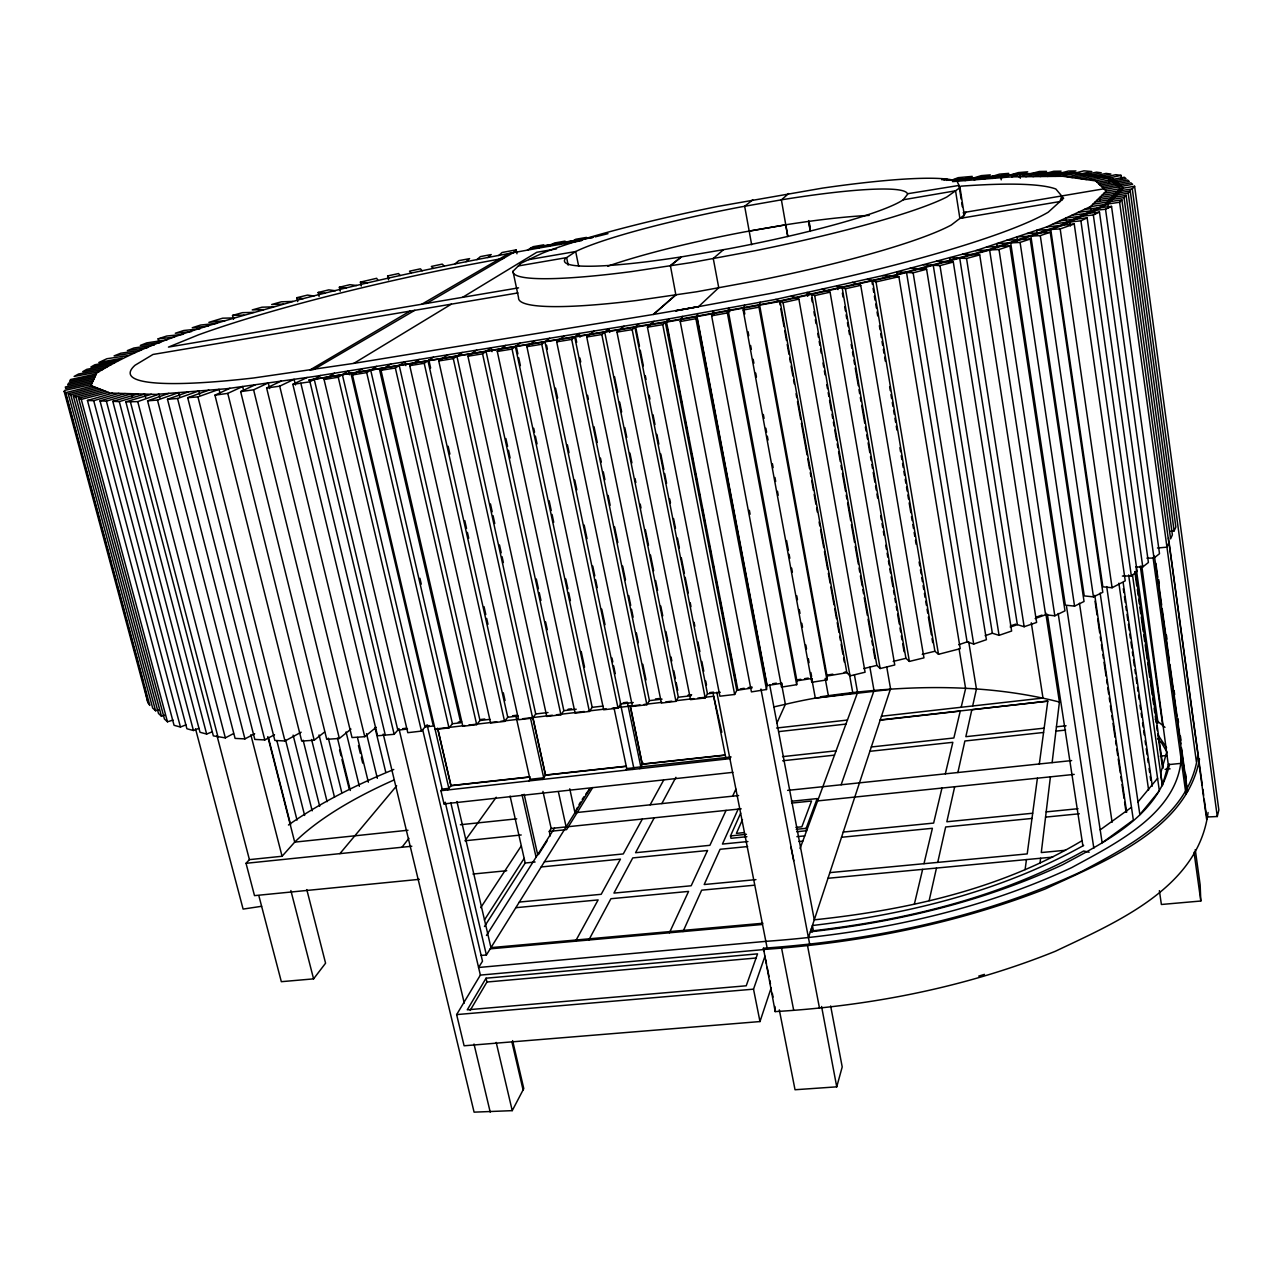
<?xml version="1.0" encoding="UTF-8"?>
<svg xmlns="http://www.w3.org/2000/svg" width="1283" height="1283" viewBox="0 0 1283 1283"><rect width="100%" height="100%" fill="white"/><g stroke="black" fill="none" stroke-linecap="round" stroke-linejoin="round"><path stroke-width="1.5" d="M744.541 305.081L743.162 310.069L811.802 682.283L826.958 679.878L827.054 676.045L759.552 304.696M811.802 682.283L811.979 678.45L796.919 680.84L796.679 684.689L781.572 687.095L711.632 315.81L713.428 310.759L714.15 314.608M781.572 687.095L781.892 683.23L766.897 685.619L766.496 689.5L751.437 691.89L680.231 321.536L682.444 316.42M1040.016 863.138L1040.593 858.247M1050.408 776.856L1041.283 852.553L1065.596 850.26M1052.124 762.631L1059.421 702.042L1045.757 612.937M1025.101 869.601L1026.448 859.578M1037.402 778.204L1027.218 853.901L829.876 872.616M1039.326 763.978L1047.794 701.127L880.25 719.891M91.414 384.547L64.695 390.385L64.15 391.411L65.674 392.678L149.806 705.409L147.898 702.587L144.033 685.266M1208.057 812.524C1198.482 888.077 1115.665 922.509 1055.364 951.264C966.275 987.22 870.916 1005.904 775.189 1011.597L763.433 948.233C872.953 940.503 982.57 917.826 1082.403 871.093C1130.115 845.609 1190.704 814.4 1197.905 754.42L1169.118 543.992M957.872 772.526L964.88 740.997L1043.56 732.465M972.674 705.971L976.443 689.003L968.745 641.917M929.149 900.65L936.462 868.062M937.729 862.384L945.667 826.974L1031.981 818.442M954.68 786.752L946.838 821.761L1032.687 813.23M1199.509 758.927C1186.775 830.149 1103.139 861.775 1045.437 888.894C955.29 924.129 859.353 942.941 762.952 949.516M826.958 679.878L758.975 307.182L760.129 302.243M914.394 904.018L922.637 869.361M923.985 863.684L932.404 828.289L841.52 837.27M941.963 788.067L933.639 823.077L843.252 832.058M945.346 773.841L952.836 742.312L869.89 751.309M961.175 707.27L965.618 688.522L959.107 649.038M1181.306 749.08C1184.401 810.375 1117.381 842.594 1071.674 867.613C975.898 912.277 870.82 933.848 765.839 941.353L478.591 967.494L482.504 961.208L445.249 802.26L444.014 803.896L440.919 790.697L442.17 789.077L448.858 788.339L451.023 785.549L529.911 776.873M1206.645 817.014L1217.278 816.517L1218.85 810.006L1134.605 186.26L1106.219 191.055L1090.438 206.627L1046.575 226.963L975.689 250.65L882.592 275.637L775.766 299.388L669.197 318.826L315.073 376.368L226.754 388.717L155.981 394.41L110.226 393.095L90.933 385.558L96.77 373C158.467 335.2 230.651 320.028 299.276 299.629C392.213 275.508 486.417 256.6 581.119 240.803L586.491 237.403L575.778 239.263L570.31 242.679M1169.535 764.107C1158.693 815.747 1105.032 841.856 1062.725 864.71C983.339 901.66 897.106 922.012 810.343 931.795M1132.456 574.688L1162.366 785.533L1168.284 764.7L1141.79 566.076M1166.648 752.496L1160.698 773.088L1162.366 785.533M796.679 684.689L727.381 312.94L728.969 307.92L729.69 311.785M808.418 937.616L890.546 688.698L886.778 667.192M422.7 729.754L480.371 975.096L456.636 1014.596L464.109 1045.789L759.985 1021.557L771.211 987.718M775.189 1011.597L774.916 1006.481M759.985 1021.557L753.522 989.161L764.989 956.156M841.135 784.779L874.028 690.607L869.89 667.192M796.663 831.721L806.622 830.726L806.173 828.337L817.175 798.587L791.386 801.266M800.063 848.528L857.573 692.515L854.446 674.986M766.496 689.5L695.915 318.681L697.92 313.597M742.472 819.645L736.41 833.373L744.348 832.587M746.914 836.708L730.989 838.296L730.508 835.923L740.644 813.181M1170.433 531.274L1174.121 530.921L1175.853 527.024L1130.259 191.039L1101.872 195.353M683.005 931.586L701.657 890.177L754.452 885.206M738.158 809.124L722.425 844.07L747.893 841.536M776.905 723.115L785.372 704.319L781.331 682.829M669.421 932.789L688.57 891.412L610.916 898.725L588.817 940.006M726.066 810.375L709.9 845.321L635.55 852.714L654.234 817.8M732.641 796.166L735.897 789.141M724.975 759.199L725.761 757.579L712.979 692.788M654.073 321.295L647.434 327.165L719.907 696.204L734.662 694.472L736.795 690.366L665.348 322.322M383.248 734.084L474.085 1112.153L512.238 1110.645L523.785 1088.593L512.607 1040.593M661.836 803.591L675.9 777.306M575.538 941.193L598.103 899.928L515.83 907.69M642.366 819.019L623.281 853.933L544.425 861.759M650.144 804.826L663.568 780.289M623.971 326.187L616.963 332.089L690.543 699.636L705.201 697.92L707.462 693.814L634.925 327.261M639.832 768.645L643.104 762.984M962.603 217.95L965.923 212.16M632.808 769.415L633.85 767.651L731.118 756.986M725.007 755.238L642.27 764.267L630.274 705.554M594.093 331.03L586.732 336.996L661.403 703.036L675.949 701.336L678.354 697.23L604.726 332.153M625.799 770.201L626.745 768.581L614.076 708.248M470.171 1010.395L486.931 982.024L486.049 978.207L757.547 953.862L746.225 985.793L467.269 1009.817L486.049 978.207M564.424 335.857L556.694 341.855L632.439 706.42L646.889 704.736L649.423 700.63L574.736 337.012M592.682 787.57L566.589 829.62L549.284 831.416L550.279 835.907M481.157 955.45L486.385 954.985L589.555 789.27M538.491 854.542L547.055 840.99M486.449 935.467L554.513 828.112M549.284 831.416L551.161 828.449L542.95 791.386M484.477 926.518L525.196 863.01L510.073 796.021M484.413 919.991L524.154 858.407M534.979 340.637L526.896 346.683L603.684 709.788L618.037 708.104L620.715 703.998L544.954 341.839M480.724 907.674L521.299 845.866M542.629 779.423L545.612 775.012L626.361 766.143M505.727 345.4L497.291 351.478L575.121 713.123L589.378 711.456L592.185 707.35L515.397 346.635M528.917 780.93L530.023 779.326L515.894 715.914M476.683 350.115L467.91 356.225L546.766 716.443L560.928 714.791L563.846 710.67L486.049 351.398M496.248 797.24L464.975 840.766L521.219 834.976M447.847 354.798L438.738 360.956L518.589 719.731L532.653 718.095L535.717 713.973L548.001 712.53M258.845 895.678L281.33 981.687L313.581 978.865L325.577 963.196L306.797 889.584M447.623 789.943L448.858 788.339L352.44 374.925L362.528 368.654M419.204 359.448L409.758 365.639L490.603 723.003L504.572 721.383L507.763 717.245L518.22 716.026M401.964 847.245L408.908 838.328M517.947 292.925L153.03 354.445L135.036 365.254A313.886 37.367 -11.9 0 0 253.569 377.988L353.803 363.378L653.384 314.447L675.836 294.801L670.416 265.725L681.481 256.873L728.76 248.758A174.713 19.389 -11.1 0 0 903.248 199.779L907.546 194.31M589.907 788.82L587.822 791.451A417.52 147.737 -8.6 0 0 585.834 794.097M390.77 364.067L381.003 370.306L462.826 726.258L476.699 724.638L480.002 720.517L489.898 719.346M1138.005 801.923L1157.571 778.3M435.21 729.482L448.986 727.878L452.434 723.74L460.773 722.762L379.335 368.702M339.899 853.644L396.672 785.789M334.494 373.209L324.07 379.511L407.802 732.689L421.482 731.085L425.042 726.964L433.333 725.986L350.933 373.305M1104.054 193.188L1132.296 188.906L1134.605 186.26M307.134 377.475L292.845 384.355L377.555 735.784L394.154 734.293L397.826 730.155L407.529 729.017M419.349 879.336L254.499 895.63L246.031 863.299L249.415 859.642L282.068 856.258L294.705 842.129A289.557 100.17 -12.8 0 1 393.576 780.176M1090.999 210.556L1090.438 206.627L1119.61 202.249L1121.887 199.859L1168.813 542.853L1166.905 547.151L1157.474 548.017M1124.02 197.614L1126.121 195.401L1172.373 534.851L1170.593 538.844L1124.02 197.614L1095.169 201.96M1100.189 201.367L1099.659 197.534L1128.206 193.204L1130.259 191.039M512.975 271.306L521.09 263.175L542.709 253.04A228.085 25.371 -11 0 1 717.967 206.387L822.547 188.104A228.085 25.371 -11 0 1 957.15 181.384L960.005 187.623L964.287 215.031L951.312 225.006A227.348 27.905 -11 0 1 760.723 279.999L696.765 291.754L636.929 300.463A227.348 27.905 -11 0 1 518.557 297.704L512.975 271.306A228.085 25.371 -11 0 0 631.236 271.627L691.232 262.582L755.398 250.666A228.085 25.371 -11 0 0 946.886 196.973L960.005 187.623M513.008 252.847L516.135 249.864L516.969 253.777M676.013 294.769L653.384 314.447L698.594 306.621L718.737 287.713L713.268 258.492L723.532 249.656M498.766 255.525L502.054 252.51L516.135 249.864M647.434 327.165L662.75 324.679L669.197 318.826M487.845 257.578L491.229 254.563L480.403 256.6L476.923 259.631M616.963 332.089L632.166 329.635L638.998 323.733M788.692 193.525L781.395 199.827L740.147 207.076A174.713 19.389 -11.1 0 0 575.682 251.532L528.644 259.631M466.018 261.684L469.61 258.637L458.817 260.657L455.144 263.737M586.732 336.996L601.823 334.542L609.008 328.608L609.778 332.425M281.137 381.115L266.623 387.995L352.023 737.565L364.757 736.683L376.16 727.301M670.255 265.741L681.241 256.905M255.413 384.708L240.659 391.604L326.748 739.329L339.353 738.447L350.965 729.097M752.752 199.811L744.669 206.274L751.662 244.732M556.694 341.855L571.689 339.418L579.242 333.452L580.012 337.237M1122.384 576.051L1131.349 575.987L1137.091 571.448L1087.15 217.885L1059.678 220.884M1135.647 567.006L1142.784 566.942L1148.413 562.483L1099.467 212.08L1072.171 215.095M1146.906 558.153L1153.994 558.073L1159.511 553.695L1111.543 206.387L1084.408 209.418M229.93 388.284L214.951 395.164L301.713 741.077L314.207 740.211L324.535 732.048M526.896 346.683L541.763 344.277L549.669 338.247M497.291 351.478L512.061 349.072L520.321 343.026M1100.205 829.86L1131.478 807.296M467.91 356.225L482.568 353.851L491.181 347.757L492.031 351.67M438.738 360.956L453.3 358.599L462.233 352.456M409.758 365.639L424.224 363.297L433.51 357.123M1082.178 840.606C1001.446 889.119 907.097 910.048 814.288 919.831L769.688 684.865M1089.155 852.217L1083.67 850.998C1000.884 897.218 906.985 919.815 813.406 930.752L812.412 925.508C906.039 914.538 999.986 891.958 1082.884 845.85L1083.67 845.337M381.003 370.306L395.356 367.98L404.963 361.758L405.845 365.623M595.136 236.89L607.998 233.666M352.44 374.925L366.697 372.615L376.625 366.377M559.532 244.556L565.081 241.124L554.432 242.984L548.771 246.416M324.07 379.511L338.231 377.218L348.479 370.947L349.377 374.78M353.803 363.378L451.359 304.151M462.618 297.319L536.807 252.27L556.533 248.854M538.058 248.277L543.8 244.828L533.183 246.673L527.361 250.137M292.845 384.355L309.957 381.805L320.542 375.486M409.967 311.127L310.021 369.937L313.758 369.488L414.81 310.31M426.598 303.413L512.863 252.895L508.421 253.745L421.818 304.215M208.84 390.16L187.703 397.698L274.851 740.451L284.986 740.981L301.152 732.208M188.649 391.78L167.496 399.286L254.82 739.425L264.795 739.938L274.53 734.71M168.779 393.384L147.577 400.841L235.094 738.399L244.925 738.896L254.676 733.732M151.33 394.282L125.846 401.82L213.347 735.865L225.343 737.885L233.474 733.603M1050.745 229.465L1102.851 586.812L1112.088 587.742L1125.239 580.83L1074.24 223.964L1046.575 226.963M1035.14 618.566L1045.613 614.749L1054.818 615.808L1064.986 610.836L1009.881 245.871L986.547 247.026M1010.699 242.904L1065.339 605.127L1074.561 606.137L1084.039 601.486L1030.233 239.023L1006.866 240.226M1030.89 236.136L1084.247 595.905L1093.453 596.868L1102.803 592.297L1050.264 232.271L1026.881 233.538M266.623 387.995L279.71 386.167L294.112 379.303L295.475 384.996M1053.343 223.819L1080.895 220.82L1087.15 217.885M1066.494 221.799L1065.948 217.982L1093.341 214.967L1099.467 212.08M1078.313 212.24L1105.529 209.225L1111.543 206.387M240.659 391.604L253.601 389.807L268.243 382.927L269.622 388.589M214.951 395.164L227.765 393.384L242.647 386.504L243.562 390.257M138.131 393.897L112.808 401.354L200.004 732.272L206.643 734.052L212.128 731.855M125.189 393.528L100.01 400.905L186.901 728.76L193.428 730.508L198.881 728.343M952.66 179.845L958.16 177.663L972.241 176.38L956.027 181.32M112.487 393.159L87.452 400.472L174.055 725.312L180.454 727.028L185.875 724.879M944.031 180.229L946.966 179.059L941.706 179.732M187.703 397.698L197.935 396.896L219.04 389.342L219.986 393.079M167.496 399.286L177.551 398.484L198.705 390.978L199.683 394.843M147.577 400.841L157.504 400.055L178.69 392.582L179.668 396.431M1037.338 234.131L1036.76 230.234L1060.175 228.935L1074.24 223.964M125.846 401.82L137.746 401.611L158.964 394.17L159.942 397.987M1010.33 625.976L1015.671 624.147M1036.808 616.898L1042.053 615.102M958.69 644.756L967.093 641.885L973.701 644.066L986.402 639.688L926.599 269.222L910.048 268.275M985.152 635.694L992.352 633.225L999.056 635.342L1011.629 631.028L953.301 262.037L936.51 261.171M1010.234 627.098L1017.355 624.661L1024.155 626.729L1036.616 622.447L979.731 254.916L962.699 254.146M975.689 250.65L999.008 249.527L1009.881 245.871M997.34 247.555L996.747 243.61L1020.097 242.423L1030.233 239.023M1017.499 240.787L1016.906 236.874L1040.288 235.623L1050.264 232.271M159.124 342.705L158.13 338.824L166.758 336.018L182.972 334.35M952.467 181.609L1011.678 176.846L1027.699 171.826L1018.301 172.596L1002.039 177.615M105.719 391.331L78.6 398.195L164.432 718.993L167.464 721.8L172.997 720.084M100.202 389.182L73.339 395.95L158.499 713.476L161.45 716.219L165.106 715.096M983.243 179.139L999.489 174.135L1008.727 173.381L992.481 178.385M94.798 387.065L68.207 393.769L152.677 708.072L155.564 710.766L159.188 709.643M965.024 180.598L981.254 175.643L990.332 174.889L974.102 179.877M978.721 976.106L984.462 974.374M112.808 401.354L119.287 401.595L144.706 394.089L145.685 397.858M87.452 400.472L93.707 400.697L118.806 393.352M100.01 400.905L106.377 401.13L131.636 393.721L132.614 397.457M233.506 319.307L232.544 315.426L242.423 312.667L253.89 312.33M897.362 275.701L896.721 271.852L913.143 272.846L926.599 269.222M923.311 264.715L939.974 265.613L953.301 262.037M950.238 261.475L949.628 257.642L966.548 258.46L979.731 254.916M1011.678 176.846L1062.757 176.284L1083.91 170.831L1091.769 171.553L1067.28 176.926M872.6 280.752L934.906 651.251L938.498 654.314L960.229 648.685L898.87 276.695L882.592 275.637M1025.791 176.685L1046.559 171.361L1039.39 171.473L1018.702 176.765M1032.959 176.621L1053.792 171.264L1061.105 171.152L1040.192 176.541M1047.505 176.461L1068.498 171.04L1075.956 170.944L1054.883 176.38M361.309 286.013L360.411 282.1L376.657 278.299L377.956 280.368M78.6 398.195L81.262 399.35L108.526 392.438M65.674 392.678L92.135 386.023M68.207 393.769L70.757 394.859L97.492 388.108M73.339 395.95L75.954 397.072L102.945 390.257M297.736 301.601L296.822 297.704L307.503 295.09L313.934 296.02M319.082 296.373L318.168 292.476L328.785 289.862L335.376 290.744M340.268 291.177L339.353 287.264L349.906 284.682L356.674 285.516M844.166 672.372L846.09 671.907M791.403 295.908L798.892 299.115L865.095 672.212L850.02 675.884L846.86 672.693L827.054 676.045M863.732 668.587L876.85 665.396L880.154 668.539L894.764 664.979L830.085 292.171L822.178 289.06M893.209 661.403L905.926 658.307L909.374 661.419L923.952 657.858L860.733 285.355L852.425 282.34M922.236 654.346L934.906 651.251M867.516 278.988L876.016 281.939L898.87 276.695M775.766 299.388L783.047 302.644L798.892 299.115M807.697 296.309L807.007 292.444L814.705 295.587L830.085 292.171M837.991 289.573L837.318 285.708L845.417 288.755L860.733 285.355M1090.662 180.197L1115.809 174.68L1121.053 175.37L1121.599 179.331M1062.757 176.284L1095.762 180.919L1121.053 175.37M96.369 373.882L70.549 379.527L69.603 381.292L95.551 375.614M94.75 377.362L68.64 383.072L67.662 384.868L93.932 379.127M93.098 380.923L65.353 386.985L65.706 388.524L92.264 382.719M1071.85 177.567L1096.468 172.163L1101.215 172.788L1076.469 178.209M1081.152 178.866L1106.026 173.413L1110.886 174.039L1085.883 179.54M388.508 279.822L387.626 275.925L398.58 273.552L400.088 275.588M773.938 706.901L785.372 704.319A171.858 58.104 -10.1 0 1 815.298 698.112L857.573 692.515M503.706 258.252L451.103 268.147A313.886 37.367 -11.9 0 0 198.544 334.815L168.458 347.084L518.573 287.857M122.414 358.117L98.823 362.512L106.922 358.727L127.594 355.648M118.581 360.347L94.878 364.757L90.868 367.034L114.7 362.592M110.771 364.869L86.827 369.328L82.737 371.653L106.81 367.179M1097.19 182.314L1124.373 177.246L1125.977 178.626L1098.633 183.71M102.8 369.504L78.6 373.994L74.125 376.416L98.759 371.862M1100.108 185.137L1127.613 180.021L1129.248 181.432L1101.584 186.564M1103.075 188.024L1130.916 182.86L1132.6 184.303L1104.599 189.483M948.923 180.31L1021.092 174.215L1074.352 173.542L1109.073 178.225L1120.508 188.649L1104.695 204.751L1059.501 225.856L985.921 250.554L888.911 276.647L777.37 301.441L667 321.568L308.722 380.153L666.551 322.129L777.69 301.858L890.177 276.839L987.99 250.538L1062.116 225.648L1107.55 204.366L1123.363 188.168L1111.72 177.696L1076.662 172.997L1022.968 173.686L946.293 180.342M680.231 321.536L695.915 318.681M711.632 315.81L727.381 312.94M743.162 310.069L758.975 307.182M530.873 248.052L593.339 237.195M530.28 248.389L592.81 237.531M518.348 265.934L566.637 257.626L568.161 265.116M903.248 199.779L955.562 190.798L959.876 218.415L1059.999 201.543L1061.699 195.962L1062.26 199.859M749.192 231.1L785.725 224.846L787.81 236.585L781.395 199.827A174.713 19.389 -11.1 0 1 907.418 193.765L959.01 185.442L961.127 199.025M1103.893 188.809L963.244 212.609L964.287 215.031M698.594 306.621L675.644 310.823L771.083 293.358A325.834 40.19 -11 0 0 1048.227 212.208L1063.623 198.256L1055.845 189.002A325.834 40.19 -11 0 0 960.823 186.179M740.243 688.923L744.188 688.297M748.117 687.672L752.046 687.046M772.623 683.759L776.359 683.165M796.984 679.878L800.752 679.284M804.505 678.691L808.258 678.082M827.086 675.083L832.779 674.184M736.795 690.366L751.934 688.009M166.982 339.819L146.743 342.882L140.344 345.432L160.648 342.369M1097.43 199.731L1126.121 195.401M154.249 344.935L133.865 348.014L127.338 350.612L147.786 347.533M261.62 906.295L243.112 909.086L195.529 728.824M1092.875 204.222L1121.887 199.859M141.258 350.163L120.746 353.226L114.091 355.888L134.683 352.793M779.31 1009.865L795.027 1089.748L836.741 1086.845L842.209 1066.927L830.646 1005.968M402.621 728.68L406.503 728.215M425.924 725.937L429.228 725.553M458.288 722.137L461.623 721.736M480.82 719.49L484.782 719.025M512.542 715.754L516.52 715.289M568.112 709.226L571.641 708.809M623.169 702.763L626.745 702.346M655.469 698.962L659.077 698.545M688.025 695.145L691.649 694.712M709.852 692.579L713.508 692.146M563.846 710.67L576.227 709.21M592.185 707.35L602.866 706.083M620.715 703.998L633.257 702.523M649.423 700.63L662.06 699.139M678.354 697.23L691.072 695.739M707.462 693.814L720.276 692.307M435.017 729.065L464.879 725.553M468.856 725.087L496.729 721.8M500.707 721.335L518.621 719.234M522.598 718.753L552.444 715.24M556.437 714.775L584.294 711.488M588.272 711.023L606.185 708.922M612.151 708.216L640.025 704.928M644.002 704.463L661.916 702.362M665.893 701.881L671.875 701.192M675.852 700.71L693.766 698.61M697.744 698.144L713.669 696.268L721.816 732.272M820.879 696.749C899.704 685.202 981.639 682.139 1059.421 702.042M890.29 689.452L815.314 698.096L811.722 678.563M880.154 720.196L960.261 711.087L953.862 737.982L871.317 746.979M1047.794 701.127L971.824 709.756L965.842 736.683L1044.154 728.151M776.568 728.022L847.421 720.052M881.453 716.235L1042.999 698.064L1031.291 622.8M778.701 731.615L845.93 724.077M532.525 716.636L545.467 775.221L626.232 766.352M530.023 779.326L543.719 777.803L530.52 718.127M626.745 768.581L633.738 767.811L620.347 703.116M440.919 790.697L730.348 758.606M642.398 764.059L725.103 755.013M529.751 777.097L450.862 785.757L437.615 728.439M782.534 756.649L836.083 750.812M1056.438 726.803L1066.077 725.761M782.678 760.771L834.479 755.142M1055.925 731.118L1065.596 730.075M444.014 803.896L732.85 772.35M225.054 320.638L208.888 322.354L222.617 318.2L233.987 317.911M216.763 323.332L200.597 325.048L192.242 327.758L208.423 326.058M407.978 830.229L294.705 842.129L267.794 736.634M460.389 824.728L516.712 818.827M569.764 788.82L574.96 812.716L738.607 795.54M787.618 790.392L1071.642 760.578M200.004 328.801L183.806 330.485L175.322 333.243L191.536 331.559M1160.233 756.152L1167.081 755.43M791.595 803.078L811.53 801.025L801.859 826.797L795.909 827.407M551.161 828.449L741.189 808.819M1074.208 774.387L817.608 800.913L817.175 798.587M1168.268 764.668L1181.659 763.289M158.13 338.824L174.36 337.156M246.031 863.299L411.811 846.235M1165.092 769.367L1170.096 768.854M730.508 835.923L746.449 834.319M796.214 829.331L806.173 828.337M525.196 863.01L535.107 862.016M796.887 836.66L804.714 835.891M1046.19 811.882L1078.041 808.707M541.185 866.955L620.443 859.129L601.198 894.299L519.326 902.061M747.652 846.555L720.084 849.282L704.191 884.532L755.944 879.625M798.86 841.488L802.805 841.103M1045.549 817.111L1079.34 813.775M472.962 874.044L506.737 870.708M790.97 847.261L793.744 860.765M828 878.278L1052.685 857.108M762.92 923.247L490.956 947.624L456.94 801.522M480.371 975.096L763.401 949.596M490.202 948.843L762.455 924.466M486.931 982.024L756.345 957.984M1195.259 849.619L1200.15 884.885L1200.808 901.019L1161.388 904.483L1159.383 890.643M456.636 1014.596L753.522 989.161M292.973 301.393L281.346 301.81L271.691 304.504L283.286 304.103M273.552 306.829L262.005 307.198L252.238 309.925L263.753 309.572M232.544 315.426L243.962 315.105M360.411 282.1L367.259 282.901M339.353 287.264L346.041 288.13M318.168 292.476L324.679 293.374M296.822 297.704L303.157 298.666M1155.245 719.314L1164.98 727.317M1095.762 180.919L1106.219 191.055M444.175 266.03L442.266 264.09L431.361 266.447L433.173 268.42M1158.196 735.239L1166.584 747.813M1157.571 738.623L1161.436 742.616L1167.257 752.592M422.155 270.809L420.455 268.821L409.518 271.178L411.121 273.199M387.626 275.925L389.022 277.978M70.757 394.859L155.564 710.766M65.225 392.325L73.516 423.149M74.558 427.014L78.696 442.427M79.738 446.276L83.892 461.704M84.919 465.553L89.072 480.965M90.115 484.83L100.475 523.368M101.517 527.233L105.655 542.645M106.697 546.494L110.851 561.922M111.878 565.771L116.031 581.183M117.074 585.048L124.852 613.948M125.878 617.813L127.434 623.586M128.476 627.451L132.63 642.863M133.657 646.712L137.81 662.14M138.853 665.989L142.99 681.401M64.15 391.411L147.898 702.587M81.262 399.35L167.464 721.8M75.954 397.072L161.45 716.219M93.707 400.697L180.454 727.028M119.287 401.595L206.643 734.052M106.377 401.13L193.428 730.508M130.433 401.98L218.03 737.116M217.035 735.784L249.415 859.642M137.746 401.611L225.343 737.885M157.504 400.055L244.925 738.896M250.827 734.758L282.068 856.258M290.872 890.546L313.581 978.865M276.839 740.596L297.031 820.094M268.388 737.549L290.632 824.777M177.551 398.484L264.795 739.938M285.5 739.778L304.632 815.443M197.935 396.896L284.986 740.981M303.125 740.211L319.675 806.237M293.117 735.127L312.186 810.824M227.765 393.384L314.207 740.211M311.593 739.505L327.101 801.683M328.336 738.206L341.807 792.686M319.034 734.951L334.494 797.176M253.601 389.807L339.353 738.447M337.445 738.094L350.339 790.472M339.562 749.913L340.989 755.735M341.952 759.616L349.12 788.708M357.46 737.452L368.365 782.213M358.438 745.599L360.331 753.378M361.277 757.259L362.704 763.096M346.057 731.935L359.368 786.335M366.521 733.651L377.346 778.3M279.71 386.167L364.757 736.683M300.847 383.232L385.333 735.239M374.973 727.557L385.766 772.27M398.917 728.552L464.27 1003.13M474.004 1044.025L490.234 1112.169M314.223 379.255L397.826 730.155M309.957 381.805L394.154 734.293M427.079 724.719L442.17 789.077M342.369 374.7L425.042 726.964M496.2 1042.405L512.238 1110.645M338.231 377.218L421.482 731.085M511.885 1041.892L523.079 1089.941M437.695 728.343L451.023 785.549M450.782 802.629L486.385 954.985M419.926 578.296L421.273 584.15M370.691 370.097L452.434 723.74M366.697 372.615L448.986 727.878M399.221 365.479L480.002 720.517M395.356 367.98L476.699 724.638M427.961 360.812L507.763 717.245M524.154 794.273L537.673 854.67M522.053 794.722L536.069 857.204M424.224 363.297L504.572 721.383M428.891 360.202L430.639 368.013M448.152 446.276L449.9 454.086M464.783 520.609L466.531 528.436M467.413 532.349L468.728 538.219M484.044 606.683L485.792 614.509M486.674 618.422L487.989 624.292M503.305 692.756L505.053 700.582M532.686 716.427L545.548 775.124M453.3 358.599L532.653 718.095M558.394 791.723L566.124 826.91M490.475 503.946L492.191 511.773M493.057 515.67L494.773 523.48M499.504 544.97L501.22 552.781M502.086 556.694L503.369 562.547M456.892 356.129L535.717 713.973M482.568 353.851L560.928 714.791M505.903 438.545L507.587 446.356M508.437 450.253L510.121 458.047M536.294 578.97L538.411 588.721M539.245 592.634L540.945 600.428M545.58 621.886L547.28 629.68M512.061 349.072L589.378 711.456M516.215 346.025L517.883 353.867M518.717 357.781L520.385 365.607M533.712 428.265L534.546 432.195M535.38 436.108L537.048 443.934M549.14 500.723L551.225 510.506M552.059 514.435L553.711 522.261M565.803 579.05L567.888 588.833M568.722 592.746L570.39 600.588M581.215 651.491L584.551 667.16M627.371 702.282L640.826 766.881M546.558 345.159L547.376 349.056M555.555 388.172L557.608 397.938M567.407 444.88L569.043 452.691M574.768 480.067L576.821 489.849M584.166 525.036L587.037 538.732M592.762 566.108L594.799 575.875M595.617 579.788L597.253 587.614M601.743 609.12L605.015 624.757M611.975 658.003L612.793 661.916M613.611 665.829L615.247 673.639M541.763 344.277L618.037 708.104M630.145 705.746L642.27 764.267M575.891 338.375L576.692 342.304M579.916 358.005L580.734 361.934M587.582 395.308L588.384 399.238M594.029 426.726L597.253 442.427M600.476 458.127L601.278 462.056M603.299 471.871L604.918 479.73M608.142 495.43L610.147 505.245M614.589 526.848L617.813 542.549M622.656 566.108L625.479 579.852M628.702 595.553L630.707 605.368M631.525 609.297L633.128 617.155M636.352 632.856L638.373 642.671M642.799 664.273L646.023 679.974M571.689 339.418L646.889 704.736M578.665 266.255L575.682 251.532L565.498 258.396A174.6 19.389 -11.1 0 0 681.225 256.905M614.525 376.657L617.684 392.341M619.673 402.14L621.646 411.939M624.805 427.624L626.778 437.423M629.937 453.107L631.91 462.906M635.085 478.591L635.871 482.52M640.217 504.075L641.003 508.004M645.349 529.574L648.508 545.259M650.497 555.058L653.656 570.743M655.629 580.541L657.602 590.34M660.761 606.025L662.75 615.824M665.909 631.509L667.882 641.324M671.041 656.992L671.827 660.921M673.816 670.72L675.387 678.563M676.173 682.492L677.761 690.334M601.823 334.542L675.949 701.336M635.614 326.668L639.479 346.25M640.249 350.163L643.36 365.831M645.285 375.614L646.071 379.527M649.166 395.196L649.936 399.109M653.031 414.778L654.971 424.561M656.912 434.344L658.837 444.143M660.777 453.925L663.872 469.594M664.658 473.507L666.583 483.29M669.694 498.959L670.464 502.872M673.559 518.54L675.5 528.323M677.44 538.122L679.365 547.905M681.305 557.704L684.4 573.357M685.186 577.27L688.281 592.938M690.222 602.721L690.992 606.651M694.087 622.303L694.857 626.216M697.968 641.885L699.893 651.684M701.833 661.467L703.774 671.25M705.714 681.048L706.484 684.962M632.166 329.635L705.201 697.92M716.844 692.243L767.394 949.244M763.433 948.233L764.059 951.393M765.726 959.876L766.448 963.581M767.186 967.302L769.014 976.588M769.752 980.292L770.49 984.013M772.318 993.347L773.072 997.099M662.75 324.679L734.662 694.472M781.539 947.912L793.664 1010.138M666.551 322.129L737.95 690.238M667.144 327.63L669.052 337.461M670.945 347.292L671.715 351.221M673.623 361.052L675.532 370.883M677.44 380.714L680.487 396.447M681.257 400.376L682.011 404.305M685.058 420.038L686.966 429.853M687.736 433.798L688.49 437.728M691.553 453.444L693.462 463.275M695.37 473.106L697.262 482.937M699.171 492.768L699.941 496.697M701.849 506.528L704.896 522.261M705.666 526.19L706.42 530.12M709.467 545.852L711.375 555.667M713.284 565.498L714.054 569.427M715.962 579.258L717.871 589.089M719.779 598.92L722.826 614.653M723.58 618.582L724.35 622.512M727.397 638.244L729.305 648.075M730.075 652.005L731.984 661.836M733.876 671.667L735.784 681.481M760.947 689.019L809.862 945.154M821.585 1006.497L836.741 1086.845M807.536 945.667L819.484 1008.085M696.926 316.115L766.993 684.657M696.733 316.628L766.897 685.619M811.385 928.651L812.043 932.148M749.352 510.297L750.09 514.226M728.183 310.422L796.919 680.84M743.723 308.064L744.814 313.966M748.069 331.704L748.807 335.633M750.619 345.496L751.341 349.425M753.153 359.288L753.891 363.217M755.703 373.08L756.425 377.01M763.321 414.441L764.059 418.386M765.871 428.233L766.592 432.179M767.314 436.124L768.052 440.053M772.398 463.692L773.136 467.637M774.948 477.484L775.67 481.43M777.482 491.277L778.204 495.222M786.559 540.528L788.371 550.391M789.109 554.32L789.831 558.265M791.643 568.112L792.365 572.058M796.727 595.697L797.449 599.642M799.277 609.489L799.999 613.434M801.811 623.281L802.533 627.227M805.804 644.948L806.526 648.893M808.354 658.74L809.076 662.686M810.888 672.533L811.61 676.478M825.194 678.37L828.417 695.979M783.047 302.644L850.02 675.884M849.298 673.527L852.826 693.157M780.112 301.329L846.86 672.693M779.374 300.992L780.096 304.937M780.802 308.898L783.993 326.652M784.699 330.597L786.479 340.46M787.185 344.405L788.965 354.268M789.67 358.214L790.376 362.159M791.098 366.104L792.862 375.967M793.568 379.912L794.289 383.858M796.053 393.721L796.759 397.666M797.481 401.611L800.672 419.365M801.378 423.31L807.055 454.888M807.761 458.833L809.541 468.696M810.247 472.641L810.952 476.586M811.674 480.532L813.438 490.395M814.144 494.34L815.924 504.203M816.63 508.148L817.351 512.093M819.115 521.956L819.821 525.902M820.543 529.847L823.734 547.616M824.44 551.562L827.631 569.315M828.337 573.26L830.117 583.124M830.823 587.069L834.014 604.822M834.736 608.767L836.5 618.631M837.206 622.576L838.986 632.439M839.691 636.384L840.413 640.329M841.119 644.274L842.883 654.138M843.605 658.083L844.31 662.028M814.705 295.587L880.154 668.539M811.61 294.32L876.85 665.396M811.53 297.945L812.219 301.89M813.951 311.753L814.641 315.682M815.346 319.627L816.036 323.573M817.768 333.436L818.458 337.365M819.163 341.31L819.853 345.255M820.543 349.201L821.232 353.146M822.964 362.993L823.67 366.938M824.36 370.883L825.049 374.828M826.781 384.692L827.471 388.621M828.176 392.566L828.866 396.511M829.556 400.456L831.288 410.303M831.993 414.249L832.683 418.194M833.373 422.139L834.062 426.084M834.752 430.03L836.5 439.877M837.19 443.822L837.879 447.767M838.569 451.712L840.301 461.559M841.006 465.504L841.696 469.45M842.386 473.395L845.513 491.132M846.203 495.078L846.892 499.023M847.582 502.968L850.709 520.706M851.399 524.651L854.526 542.388M855.216 546.333L858.343 564.071M859.033 568.016L859.722 571.961M860.412 575.907L862.144 585.754M862.85 589.699L863.539 593.644M864.229 597.589L867.356 615.327M868.046 619.272L871.173 637.01M871.863 640.955L872.552 644.9M873.242 648.845L874.974 658.692M809.381 223.13L810.054 227.043M808.595 221.622L810.311 231.405M842.145 287.52L905.926 658.307M842.354 293.133L843.027 297.063M844.727 306.91L845.401 310.855M846.09 314.8L846.764 318.729M847.438 322.674L848.127 326.62M848.801 330.549L849.474 334.494M851.174 344.341L851.848 348.286M852.521 352.216L853.211 356.161M853.885 360.106L854.558 364.035M855.232 367.98L858.295 385.702M858.969 389.647L859.642 393.592M860.316 397.522L861.005 401.467M861.679 405.412L864.726 423.133M865.4 427.079L866.089 431.008M866.763 434.953L867.436 438.898M868.11 442.827L869.81 452.674M870.483 456.62L871.173 460.565M871.847 464.494L872.52 468.439M873.194 472.385L874.894 482.232M875.567 486.177L876.257 490.106M876.93 494.051L877.604 497.98M880.651 515.718L881.341 519.663M882.014 523.592L882.688 527.538M883.362 531.467L884.051 535.412M885.735 545.259L886.425 549.204M887.098 553.149L887.772 557.079M888.461 561.024L889.135 564.969M889.809 568.898L890.482 572.843M891.172 576.773L892.856 586.636M893.545 590.565L894.219 594.51M894.893 598.455L895.566 602.385M896.256 606.33L896.929 610.259M897.603 614.204L899.303 624.051M899.976 627.996L900.65 631.942M901.34 635.871L902.013 639.816M902.687 643.761L904.05 651.636M845.417 288.755L909.374 661.419M876.016 281.939L938.498 654.314M871.75 280.448L872.408 284.393M873.065 288.322L873.739 292.267M874.397 296.197L875.054 300.142M875.712 304.071L876.385 308.016M877.043 311.945L877.7 315.891M879.368 325.722L880.026 329.667M880.683 333.596L881.357 337.541M882.014 341.47L882.672 345.416M883.329 349.345L884.003 353.29M884.661 357.219L885.318 361.148M889.632 386.744L890.29 390.673M890.947 394.619L891.621 398.548M892.278 402.493L892.936 406.422M893.61 410.368L894.267 414.297M894.925 418.242L895.598 422.171M896.256 426.116L896.913 430.046M899.896 447.767L900.554 451.696M901.227 455.641L901.885 459.571M902.542 463.5L903.216 467.445M903.874 471.374L904.531 475.319M905.189 479.249L905.862 483.194M906.52 487.123L907.177 491.068M907.851 494.997L908.508 498.943M909.166 502.872L910.834 512.719M911.491 516.648L912.149 520.593M912.806 524.522L913.48 528.468M914.138 532.397L914.795 536.326M915.469 540.271L916.126 544.2M919.109 561.922L919.767 565.851M920.424 569.796L921.098 573.726M921.755 577.671L922.413 581.6M923.086 585.545L923.744 589.474M924.401 593.42L925.075 597.349M925.733 601.294L926.39 605.223M927.048 609.168L927.721 613.098M928.379 617.027L931.362 634.748M932.019 638.677L932.693 642.623M906.52 272.445L967.093 641.885M913.143 272.846L973.701 644.066M933.254 265.26L992.352 633.225M939.974 265.613L999.056 635.342M959.732 258.14L1017.355 624.661M961.737 202.906L962.33 206.788M966.548 258.46L1024.155 626.729M808.643 220.564L810.118 229.946M1047.393 614.284L1082.884 845.85M989.626 249.993L1045.613 614.749M1058.17 613.434L1093.838 848.239M999.008 249.527L1054.818 615.808M1020.097 242.423L1074.561 606.137M1066.526 606.41L1102.145 842.803L1133.338 820.045L1100.14 593.099M1000.628 175.883L1001.221 179.845M1019.712 174.328L1020.306 178.273M1079.468 603.235L1112.12 822.307M1094.768 595.344L1126.666 812.283M1095.04 601.214L1097.077 615.022M1097.655 618.951L1099.675 632.76M1100.253 636.705L1100.846 640.65M1101.423 644.595L1102.289 650.497M1102.867 654.442L1103.444 658.387M1104.022 662.333L1106.058 676.141M1106.636 680.086L1107.213 684.031M1107.79 687.961L1108.672 693.878M1109.25 697.824L1109.827 701.769M1110.404 705.714L1111.27 711.632M1111.864 715.577L1112.441 719.522M1113.019 723.452L1115.039 737.26M1115.633 741.205L1116.21 745.15M1116.787 749.096L1117.653 755.013M1118.231 758.943L1120.267 772.751M1120.845 776.696L1121.422 780.641M1122 784.587L1124.036 798.379M1124.614 802.324L1126.057 812.187M1040.288 235.623L1093.453 596.868M1060.175 228.935L1112.088 587.742M1106.7 586.572L1139.849 814.641L1159.351 790.777L1128.623 574.976M1123.17 582.707L1152.31 786.158M1123.299 588.689L1123.876 592.634M1124.437 596.595L1125.287 602.513M1125.849 606.458L1126.41 610.419M1126.987 614.365L1127.837 620.298M1128.399 624.244L1129.248 630.161M1129.81 634.123L1130.371 638.068M1130.948 642.013L1131.798 647.947M1132.36 651.892L1132.921 655.838M1133.482 659.783L1134.332 665.717M1134.91 669.662L1135.471 673.607M1136.032 677.568L1136.882 683.486M1137.46 687.447L1138.021 691.393M1138.582 695.338L1139.144 699.283M1139.994 705.217L1140.571 709.162M1141.132 713.107L1141.694 717.069M1142.544 722.987L1143.105 726.932M1143.682 730.893L1144.244 734.838M1145.094 740.756L1145.655 744.717M1146.232 748.663L1147.066 754.596M1147.644 758.542L1148.205 762.487M1149.055 768.421L1149.616 772.366M1150.193 776.311L1150.755 780.256M1069.83 222.039L1070.391 225.984M1118.872 583.204L1148.606 790.007M1136.225 568.61L1158.052 723.051M1135.391 571.496L1163.136 768.132M1134.846 571.56L1136.786 585.898M1137.363 589.394L1138.197 595.328M1138.759 599.289L1139.304 603.716M1139.881 607.212L1140.715 613.627M1141.277 617.107L1143.233 631.461M1143.811 634.941L1144.644 641.372M1145.206 644.836L1147.162 659.205M1147.724 662.653L1149.68 677.039M1150.258 680.487L1152.214 694.873M1152.775 698.305L1153.609 704.239M1154.171 708.2L1154.732 712.707M1155.293 716.122L1156.143 722.602M1156.705 726.034L1157.266 730.54M1157.827 733.94L1162.302 766.208M1080.895 220.82L1131.349 575.987M1094.591 210.428L1095.153 214.389M1093.341 214.967L1142.784 566.942M1140.282 566.06L1162.623 724.703M1108.416 178.145L1108.961 182.106M1107.903 204.013L1108.448 207.958M1158.709 579.627L1159.255 583.605M1166.407 635.133L1166.953 639.094M1174.105 690.623L1174.651 694.6M1177.954 718.384L1178.5 722.345M1180.424 736.217L1180.985 740.179M1185.652 773.874L1186.198 777.835M1155.871 563.349L1157.795 577.238M1158.357 581.199L1161.66 605.015M1162.206 608.976L1169.374 660.569M1169.92 664.53L1177.072 716.122M1177.634 720.084L1180.937 743.899M1181.483 747.861L1187.545 791.515M1154.443 556.1L1187.096 790.841M1105.529 209.225L1153.994 558.073M1153.048 557.496L1185.925 793.936M1194.04 852.313L1200.808 901.019M1168.492 538.074L1202.315 785.356M1202.861 789.318L1203.662 795.252M1204.208 799.213L1206.373 815.042M1198.803 762.118L1206.645 819.452M1119.61 202.249L1196.398 761.765M1132.296 188.906L1217.278 816.517M1128.206 193.204L1174.121 530.921M1186.278 784.955L1186.454 790.488M288.45 825.001A346.779 121.42 -12.7 0 1 393.769 769.495M607.805 266.174A174.151 21.346 -11 0 1 744.669 231.886L785.821 224.766A174.151 21.346 -11 0 1 869.2 215.4M574.96 812.716A417.52 147.737 -8.6 0 1 577.51 807.392M578.97 804.73A417.52 147.737 -8.6 0 1 580.525 802.067M582.177 799.405A417.52 147.737 -8.6 0 1 583.957 796.759M707.494 850.517L691.184 885.767L613.932 893.096L632.76 857.91L707.494 850.517"/></g></svg>
